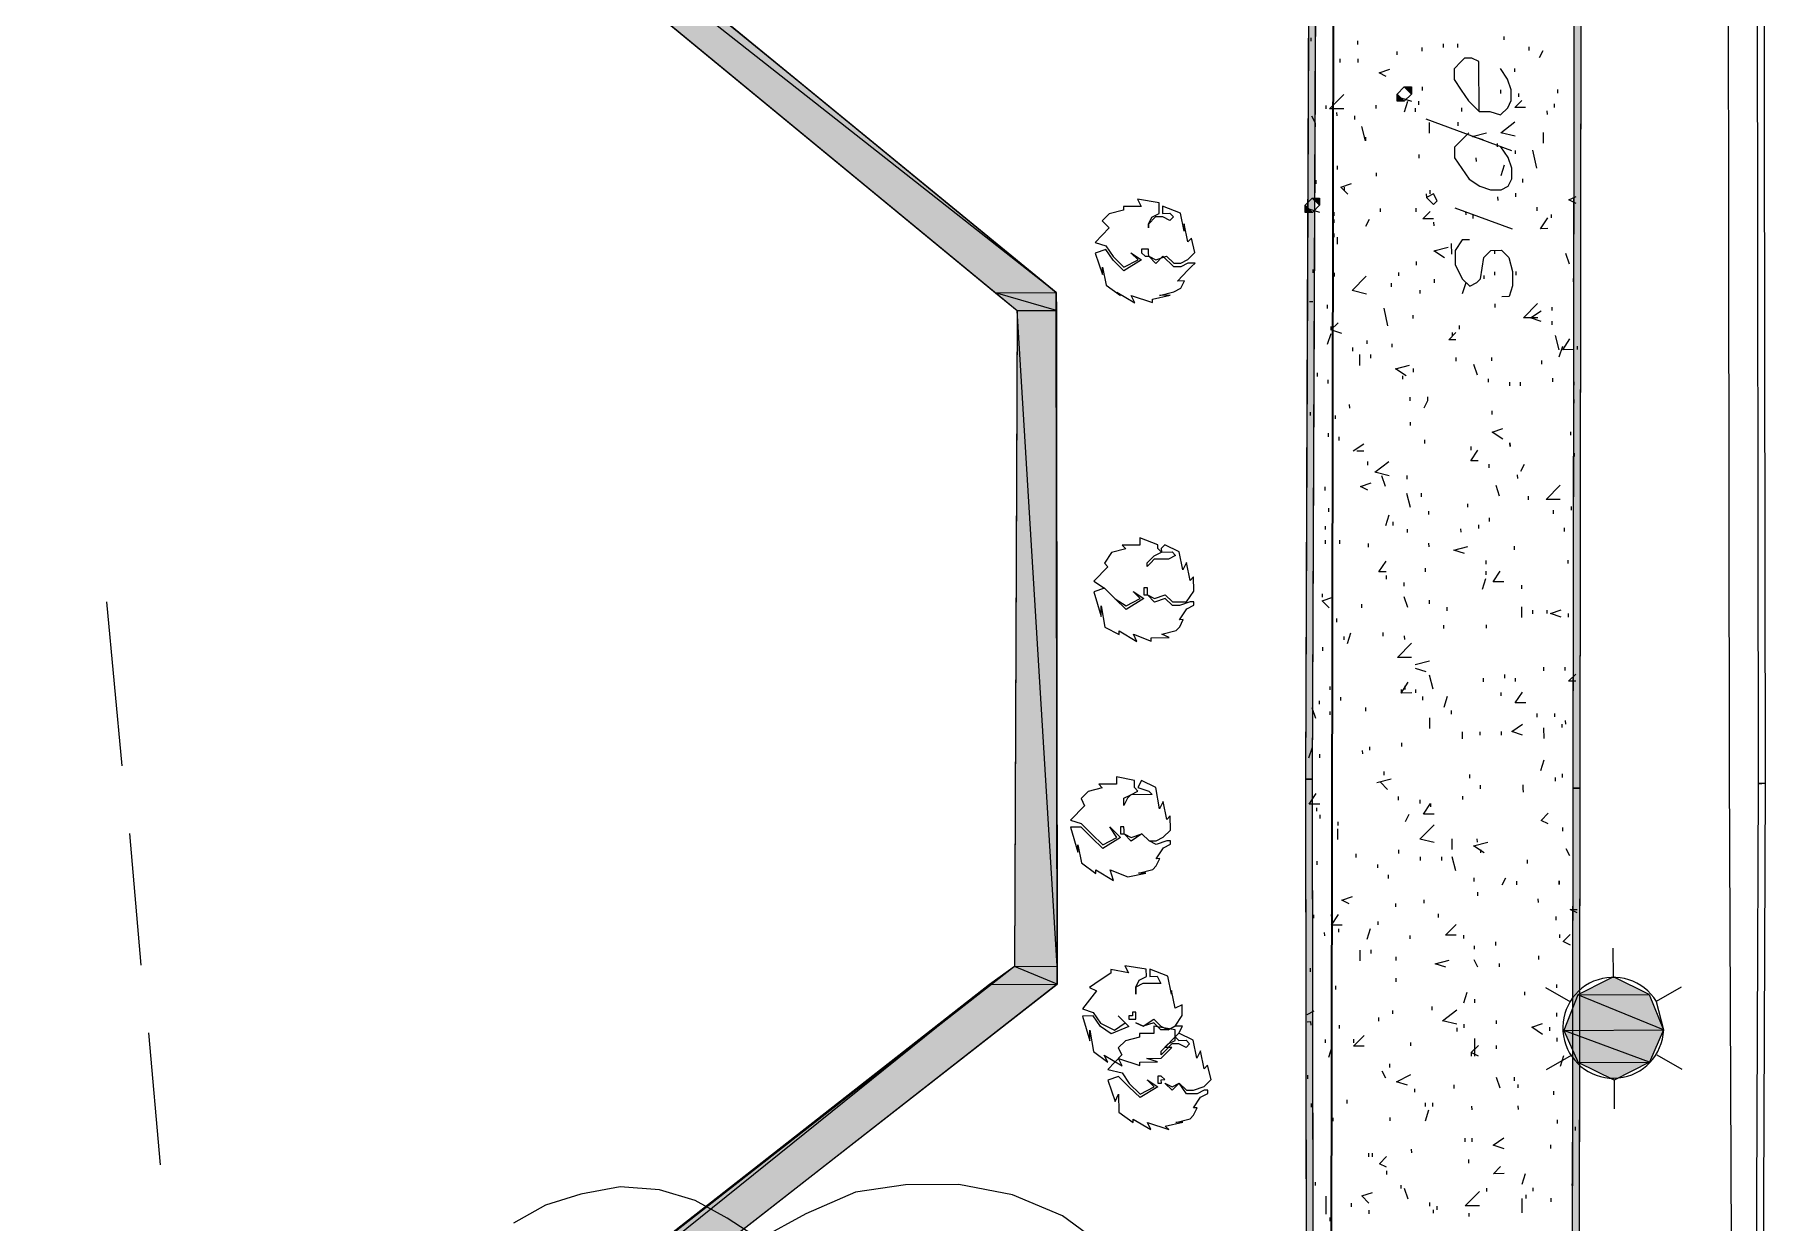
# Model space of a CAD drawing. Header units: inches. Extents: x -5728 to 15181, y 9834 to 15140.
# Drawn here: x 6376.4 to 6764.8, y 13621.6 to 13888.1 of the extents above; entities that cross this region are included whole.
import ezdxf

# ---------------------------------------------------------------- set-up
doc = ezdxf.new("R2010")
doc.units = ezdxf.units.IN
doc.header["$MEASUREMENT"] = 0
doc.linetypes.add('IMPORT-DASHEDX2 _4_', pattern=[0.1125, 0.075, -0.0375])
for name, color, linetype, lineweight in [('PDF_Geometry', 1, 'Continuous', 9), ('PDF_Solid Fills', 1, 'Continuous', 9), ('site plan converted for PDF_dwg', 1, 'Continuous', 9)]:
    doc.layers.add(name, color=color, linetype=linetype, lineweight=lineweight)

# ---------------------------------------------------------------- blocks, each defined once
blk = doc.blocks.new('site plan converted for PDF_dwg-1480341-SITE PLAN')
at = {"layer": 'PDF_Solid Fills', "lineweight": 15}
for points in [[(4474.52, 3950.6), (4488.12, 3950.6), (4183.32, 4193.8), (4430.61, 3987.27)], [(4488.12, 3950.6), (4183.32, 4193.8), (4195.32, 4193.8), (4430.68, 3998.31)], [(4479.32, 3946.6), (4488.12, 3946.6), (4474.52, 3950.6)], [(4488.12, 3946.6), (4474.52, 3950.6), (4488.12, 3950.6)], [(4477.72, 3799.4), (4487.32, 3799.4), (4479.32, 3946.6), (4479.1, 3926.55)], [(4487.32, 3799.4), (4479.32, 3946.6), (4488.12, 3946.6), (4488.01, 3926.49)], [(4472.12, 3795.4), (4487.32, 3795.4), (4477.72, 3799.4)], [(4487.32, 3795.4), (4477.72, 3799.4), (4487.32, 3799.4)], [(3947.32, 3390.6), (3961.72, 3390.6), (4472.12, 3795.4), (4010.06, 3438.99)], [(3961.72, 3390.6), (4472.12, 3795.4), (4487.32, 3795.4), (4024.43, 3438.9)], [(4604.12, 3792.2), (4620.12, 3792.2), (4612.12, 3796.2), (4610.96, 3795.62)], [(4600.92, 3784.2), (4623.32, 3784.2), (4604.12, 3792.2)], [(4623.32, 3784.2), (4604.12, 3792.2), (4620.12, 3792.2)], [(4604.12, 3777), (4620.12, 3777), (4600.92, 3784.2)], [(4620.12, 3777), (4600.92, 3784.2), (4623.32, 3784.2)], [(4612.12, 3773), (4604.12, 3777), (4620.12, 3777)]]:
    blk.add_hatch(color=155, dxfattribs=at).paths.add_polyline_path(points, flags=0)
at = {"layer": 'PDF_Solid Fills'}
for points in [[(4543.32, 3841), (4544.92, 3841), (4548.12, 4140.2), (4546.52, 4140.2), (4544.23, 3926.11)], [(4603.32, 3838.6), (4604.92, 3838.6), (4607.32, 4137), (4605.72, 4137), (4604.02, 3925.71)], [(4564.92, 3993), (4564.92, 3994.6), (4566.52, 3993)], [(4568.12, 3994.6), (4566.52, 3996.2), (4568.12, 3996.2)], [(4544.12, 3968.2), (4544.12, 3969.8), (4545.72, 3968.2)], [(4547.32, 3969.8), (4545.72, 3971.4), (4547.32, 3971.4)], [(4541.72, 3541.8), (4543.32, 3541.8), (4544.92, 3841), (4543.32, 3841), (4542.03, 3599)], [(4600.92, 3541), (4602.52, 3541), (4604.92, 3838.6), (4603.32, 3838.6), (4601.38, 3598.6)]]:
    blk.add_hatch(color=147, dxfattribs=at).paths.add_polyline_path(points, flags=0)
at = {"layer": 'PDF_Geometry', "color": 155, "lineweight": 15}
for p, q in [((4545.72, 4006.6), (4545.72, 4007.4)), ((4556.12, 4006.6), (4556.12, 4005.8)), ((4570.52, 4005), (4570.52, 4004.2)), ((4575.32, 4005.8), (4575.32, 4005)), ((4578.52, 4005.8), (4578.52, 4005)), ((4588.92, 4007.4), (4588.92, 4006.6)), ((4594.52, 4005), (4594.52, 4004.2)), ((4552.12, 4002.6), (4552.12, 4001.8)), ((4556.12, 4002.6), (4556.12, 4001.8)), ((4564.92, 4004.2), (4564.92, 4003.4)), ((4596.92, 4002.6), (4597.72, 4004.2)), ((4591.32, 4000.2), (4591.32, 3999.4)), ((4565.72, 3993.8), (4568.12, 3993)), ((4566.52, 3990.6), (4567.32, 3993)), ((4569.72, 3993), (4569.72, 3992.2)), ((4570.52, 3996.2), (4570.52, 3995.4)), ((4588.12, 3995.4), (4588.12, 3994.6)), ((4592.12, 3994.6), (4592.12, 3993.8)), ((4600.92, 3995.4), (4600.92, 3994.6)), ((4548.92, 3992.2), (4548.92, 3991.4)), ((4551.32, 3990.6), (4551.32, 3989.8)), ((4555.32, 3989.8), (4555.32, 3989)), ((4560.12, 3992.2), (4560.12, 3991.4)), ((4568.92, 3991.4), (4568.92, 3990.6)), ((4571.32, 3989), (4590.52, 3981.8)), ((4579.32, 3991.4), (4579.32, 3990.6)), ((4598.52, 3990.6), (4598.52, 3989.8)), ((4600.12, 3992.2), (4600.12, 3991.4)), ((4572.12, 3985.8), (4572.12, 3988.2)), ((4578.52, 3988.2), (4578.52, 3987.4)), ((4597.72, 3983.4), (4597.72, 3985.8)), ((4587.32, 3983.4), (4587.32, 3982.6)), ((4591.32, 3981.8), (4591.32, 3981)), ((4596.12, 3977.8), (4595.32, 3981.8)), ((4551.32, 3978.6), (4551.32, 3977.8)), ((4569.72, 3981), (4569.72, 3980.2)), ((4582.52, 3980.2), (4582.52, 3979.4)), ((4588.12, 3976.2), (4588.92, 3978.6)), ((4546.52, 3975.4), (4546.52, 3974.6)), ((4552.92, 3973.8), (4552.92, 3973)), ((4560.12, 3977), (4560.12, 3976.2)), ((4592.92, 3975.4), (4592.92, 3974.6)), ((4571.32, 3972.2), (4571.32, 3971.4)), ((4572.12, 3973), (4572.12, 3972.2)), ((4587.32, 3971.4), (4587.32, 3970.6)), ((4591.32, 3972.2), (4591.32, 3971.4)), ((4544.92, 3969), (4547.32, 3968.2)), ((4550.52, 3968.2), (4550.52, 3967.4)), ((4550.52, 3966.6), (4550.52, 3965.8)), ((4557.72, 3965), (4558.52, 3966.6)), ((4560.92, 3969), (4560.92, 3968.2)), ((4568.92, 3969), (4568.92, 3968.2)), ((4572.92, 3965.8), (4572.92, 3965)), ((4577.72, 3969), (4590.52, 3964.2)), ((4580.12, 3968.2), (4580.12, 3967.4)), ((4581.72, 3967.4), (4581.72, 3966.6)), ((4596.12, 3969), (4596.12, 3968.2)), ((4599.32, 3967.4), (4599.32, 3966.6)), ((4550.52, 3963.4), (4550.52, 3962.6)), ((4551.32, 3961), (4551.32, 3962.6)), ((4576.92, 3958.6), (4576.92, 3961)), ((4586.52, 3959.4), (4586.52, 3958.6)), ((4603.32, 3956.2), (4602.52, 3958.6)), ((4545.72, 3955.4), (4545.72, 3954.6)), ((4550.52, 3954.6), (4550.52, 3953.8)), ((4564.92, 3954.6), (4564.92, 3953.8)), ((4568.92, 3957), (4568.92, 3956.2)), ((4586.52, 3954.6), (4586.52, 3953.8)), ((4591.32, 3954.6), (4591.32, 3953.8)), ((4563.32, 3952.2), (4563.32, 3951.4)), ((4569.72, 3950.6), (4569.72, 3949.8)), ((4572.92, 3953), (4572.92, 3952.2)), ((4579.32, 3949.8), (4580.12, 3952.2)), ((4584.12, 3953.8), (4584.12, 3953)), ((4604.12, 3953), (4604.12, 3952.2)), ((4544.92, 3948.2), (4545.72, 3948.2)), ((4548.92, 3947.4), (4548.92, 3946.6)), ((4562.52, 3942.6), (4561.72, 3946.6)), ((4586.52, 3947.4), (4586.52, 3946.6)), ((4599.32, 3946.6), (4599.32, 3945.8)), ((4549.72, 3942.6), (4549.72, 3941.8)), ((4568.12, 3945), (4568.12, 3944.2)), ((4578.52, 3942.6), (4578.52, 3941.8)), ((4599.32, 3943.4), (4599.32, 3942.6)), ((4548.92, 3938.6), (4549.72, 3941)), ((4557.72, 3939.4), (4557.72, 3938.6)), ((4563.32, 3938.6), (4563.32, 3937.8)), ((4576.92, 3941), (4576.92, 3940.2)), ((4600.92, 3937), (4600.12, 3940.2)), ((4554.52, 3937.8), (4554.52, 3937)), ((4556.12, 3933.8), (4556.12, 3936.2)), ((4558.52, 3936.2), (4558.52, 3935.4)), ((4577.72, 3935.4), (4577.72, 3934.6)), ((4585.72, 3935.4), (4585.72, 3934.6)), ((4596.92, 3934.6), (4596.92, 3933.8)), ((4600.92, 3935.4), (4601.72, 3937.8)), ((4604.92, 3937.8), (4604.92, 3937)), ((4546.52, 3932.2), (4546.52, 3931.4)), ((4565.72, 3931.4), (4565.72, 3930.6)), ((4568.12, 3933), (4568.12, 3932.2)), ((4582.52, 3931.4), (4581.72, 3933.8)), ((4548.92, 3930.6), (4548.92, 3929.8)), ((4584.92, 3930.6), (4584.92, 3929.8)), ((4589.72, 3929.8), (4589.72, 3929)), ((4592.12, 3929.8), (4592.12, 3929)), ((4599.32, 3930.6), (4599.32, 3929.8)), ((4604.12, 3929.8), (4604.12, 3929)), ((4544.92, 3923.4), (4544.92, 3922.6)), ((4553.72, 3925), (4553.72, 3924.2)), ((4567.32, 3926.6), (4567.32, 3925.8)), ((4585.72, 3923.4), (4585.72, 3922.6)), ((4604.12, 3925.8), (4604.12, 3925)), ((4550.52, 3922.6), (4550.52, 3921.8)), ((4567.32, 3921), (4567.32, 3920.2)), ((4548.92, 3918.6), (4548.92, 3917.8)), ((4551.32, 3917.8), (4551.32, 3917)), ((4554.52, 3914.6), (4556.92, 3916.2)), ((4570.52, 3917), (4570.52, 3916.2)), ((4580.92, 3915.4), (4580.92, 3914.6)), ((4603.32, 3918.6), (4603.32, 3917.8)), ((4555.32, 3914.6), (4556.92, 3914.6)), ((4557.72, 3912.2), (4557.72, 3911.4)), ((4584.92, 3911.4), (4584.92, 3910.6)), ((4592.12, 3909.8), (4592.92, 3911.4)), ((4604.12, 3913.8), (4604.12, 3913)), ((4561.72, 3906.6), (4560.92, 3909)), ((4566.52, 3909), (4566.52, 3908.2)), ((4591.32, 3909), (4591.32, 3908.2)), ((4548.12, 3906.6), (4548.12, 3905.8)), ((4567.32, 3901.8), (4566.52, 3905)), ((4569.72, 3905), (4569.72, 3904.2)), ((4587.32, 3904.2), (4586.52, 3906.6)), ((4593.72, 3904.2), (4593.72, 3903.4)), ((4548.92, 3901.8), (4548.92, 3901)), ((4561.72, 3897.8), (4562.52, 3900.2)), ((4571.32, 3901), (4571.32, 3900.2)), ((4580.12, 3902.6), (4580.12, 3901.8)), ((4599.32, 3901), (4599.32, 3900.2)), ((4603.32, 3901.8), (4603.32, 3901)), ((4548.12, 3897.8), (4548.12, 3897)), ((4563.32, 3898.6), (4563.32, 3897.8)), ((4566.52, 3897), (4566.52, 3896.2)), ((4578.52, 3897), (4578.52, 3896.2)), ((4582.52, 3897.8), (4582.52, 3897)), ((4584.92, 3899.4), (4584.92, 3898.6)), ((4601.72, 3897), (4601.72, 3896.2)), ((4548.12, 3894.6), (4548.12, 3893.8)), ((4551.32, 3894.6), (4551.32, 3893.8)), ((4557.72, 3893.8), (4557.72, 3893)), ((4571.32, 3893.8), (4571.32, 3893)), ((4590.52, 3893), (4590.52, 3892.2)), ((4570.52, 3888.2), (4570.52, 3887.4)), ((4584.12, 3889.8), (4584.12, 3889)), ((4602.52, 3889.8), (4602.52, 3889)), ((4561.72, 3886.6), (4561.72, 3885.8)), ((4565.72, 3885), (4565.72, 3884.2)), ((4583.32, 3883.4), (4584.12, 3885.8)), ((4584.12, 3887.4), (4584.12, 3886.6)), ((4592.12, 3884.2), (4592.12, 3883.4)), ((4547.32, 3882.6), (4547.32, 3881.8)), ((4556.12, 3880.2), (4556.12, 3879.4)), ((4566.52, 3879.4), (4565.72, 3881.8)), ((4571.32, 3881), (4571.32, 3880.2)), ((4550.52, 3877), (4550.52, 3876.2)), ((4575.32, 3879.4), (4575.32, 3878.6)), ((4592.12, 3877), (4592.12, 3879.4)), ((4594.52, 3878.6), (4594.52, 3877.8)), ((4597.72, 3878.6), (4597.72, 3877.8)), ((4602.52, 3877.8), (4602.52, 3877)), ((4552.12, 3873), (4552.12, 3872.2)), ((4552.92, 3871.4), (4553.72, 3873.8)), ((4560.92, 3873.8), (4560.92, 3873)), ((4565.72, 3873), (4565.72, 3872.2)), ((4574.52, 3875.4), (4574.52, 3874.6)), ((4584.12, 3875.4), (4584.12, 3874.6)), ((4547.32, 3870.6), (4547.32, 3869.8)), ((4568.12, 3866.6), (4571.32, 3867.4)), ((4568.12, 3865.8), (4570.52, 3865)), ((4596.92, 3865.8), (4596.92, 3865)), ((4601.72, 3865.8), (4601.72, 3865)), ((4548.92, 3861.8), (4548.92, 3861)), ((4564.92, 3861), (4564.92, 3860.2)), ((4565.72, 3861.8), (4565.72, 3861)), ((4568.12, 3861), (4568.12, 3860.2)), ((4572.12, 3861), (4571.32, 3864.2)), ((4583.32, 3863.4), (4583.32, 3862.6)), ((4588.12, 3864.2), (4588.12, 3863.4)), ((4590.52, 3863.4), (4590.52, 3862.6)), ((4545.72, 3854.6), (4544.92, 3857)), ((4546.52, 3858.6), (4546.52, 3857.8)), ((4551.32, 3859.4), (4551.32, 3858.6)), ((4556.92, 3857), (4556.92, 3856.2)), ((4569.72, 3859.4), (4569.72, 3858.6)), ((4574.52, 3857), (4575.32, 3859.4)), ((4587.32, 3860.2), (4587.32, 3859.4)), ((4548.92, 3856.2), (4548.92, 3855.4)), ((4571.32, 3852.2), (4571.32, 3854.6)), ((4576.12, 3856.2), (4576.12, 3855.4)), ((4595.32, 3855.4), (4595.32, 3854.6)), ((4599.32, 3855.4), (4599.32, 3854.6)), ((4600.92, 3853), (4600.92, 3852.2)), ((4601.72, 3853.8), (4601.72, 3853)), ((4582.52, 3851.4), (4582.52, 3850.6)), ((4587.32, 3851.4), (4587.32, 3850.6)), ((4596.92, 3849.8), (4596.92, 3852.2)), ((4544.12, 3845.8), (4544.92, 3848.2)), ((4546.52, 3846.6), (4546.52, 3845.8)), ((4556.12, 3847.4), (4556.12, 3846.6)), ((4557.72, 3848.2), (4557.72, 3847.4)), ((4564.92, 3849), (4564.92, 3848.2)), ((4560.92, 3842.6), (4560.92, 3841.8)), ((4580.12, 3841.8), (4580.12, 3841)), ((4596.12, 3842.6), (4596.92, 3845)), ((4600.92, 3841.8), (4600.92, 3841)), ((4559.32, 3840.2), (4562.52, 3841)), ((4560.12, 3840.2), (4561.72, 3838.6)), ((4582.52, 3839.4), (4582.52, 3838.6)), ((4599.32, 3841), (4599.32, 3840.2)), ((4545.72, 3834.6), (4545.72, 3833.8)), ((4564.12, 3837), (4564.12, 3836.2)), ((4568.92, 3836.2), (4568.92, 3835.4)), ((4578.52, 3837), (4578.52, 3836.2)), ((4546.52, 3833), (4546.52, 3832.2)), ((4550.52, 3831.4), (4550.52, 3830.6)), ((4550.52, 3827.4), (4550.52, 3829.8)), ((4565.72, 3831.4), (4566.52, 3833)), ((4600.92, 3829.8), (4600.92, 3829)), ((4576.12, 3825), (4576.12, 3827.4)), ((4581.72, 3827.4), (4581.72, 3826.6)), ((4545.72, 3822.6), (4545.72, 3821.8)), ((4554.52, 3824.2), (4554.52, 3823.4)), ((4564.12, 3825), (4564.12, 3824.2)), ((4568.92, 3823.4), (4568.92, 3822.6)), ((4573.72, 3823.4), (4573.72, 3822.6)), ((4576.92, 3820.2), (4576.12, 3823.4)), ((4582.52, 3825), (4582.52, 3824.2)), ((4592.92, 3822.6), (4592.92, 3821.8)), ((4602.52, 3823.4), (4601.72, 3825)), ((4559.32, 3821.8), (4559.32, 3821)), ((4561.72, 3819.4), (4561.72, 3818.6)), ((4580.92, 3818.6), (4580.92, 3817.8)), ((4587.32, 3817), (4588.12, 3818.6)), ((4581.72, 3815.4), (4581.72, 3814.6)), ((4590.52, 3817.8), (4590.52, 3817)), ((4544.92, 3810.6), (4544.92, 3809.8)), ((4548.92, 3810.6), (4548.92, 3809.8)), ((4563.32, 3813), (4563.32, 3812.2)), ((4569.72, 3813.8), (4569.72, 3813)), ((4572.92, 3810.6), (4572.92, 3809.8)), ((4595.32, 3813.8), (4595.32, 3813)), ((4547.32, 3806.6), (4547.32, 3805.8)), ((4550.52, 3807.4), (4550.52, 3806.6)), ((4556.92, 3805), (4557.72, 3807.4)), ((4559.32, 3809), (4559.32, 3808.2)), ((4599.32, 3809.8), (4599.32, 3809)), ((4555.32, 3800.2), (4555.32, 3802.6)), ((4557.72, 3802.6), (4557.72, 3801.8)), ((4566.52, 3805.8), (4566.52, 3805)), ((4578.52, 3805.8), (4578.52, 3805)), ((4580.92, 3803.4), (4580.92, 3802.6)), ((4585.72, 3804.2), (4585.72, 3803.4)), ((4600.12, 3805.8), (4600.12, 3805)), ((4612.12, 3796.2), (4612.12, 3802.6)), ((4563.32, 3801), (4563.32, 3800.2)), ((4581.72, 3798.6), (4580.92, 3800.2)), ((4586.52, 3799.4), (4586.52, 3798.6)), ((4595.32, 3801), (4595.32, 3800.2)), ((4544.12, 3798.6), (4544.12, 3797.8)), ((4563.32, 3796.2), (4563.32, 3795.4)), ((4549.72, 3794.6), (4549.72, 3793.8)), ((4578.52, 3790.6), (4579.32, 3793)), ((4580.92, 3791.4), (4580.92, 3790.6)), ((4592.12, 3793), (4592.12, 3792.2)), ((4602.52, 3790.6), (4596.92, 3793.8)), ((4599.32, 3794.6), (4599.32, 3793.8)), ((4543.32, 3788.2), (4544.92, 3789)), ((4559.32, 3787.4), (4559.32, 3786.6)), ((4562.52, 3789), (4562.52, 3788.2)), ((4571.32, 3789.8), (4571.32, 3789)), ((4599.32, 3788.2), (4599.32, 3787.4)), ((4550.52, 3785.8), (4550.52, 3785)), ((4576.92, 3785), (4576.92, 3784.2)), ((4578.52, 3785.8), (4578.52, 3785)), ((4585.72, 3786.6), (4585.72, 3785.8)), ((4597.72, 3785), (4597.72, 3784.2)), ((4547.32, 3782.6), (4547.32, 3781.8)), ((4548.12, 3778.6), (4548.92, 3781)), ((4553.72, 3782.6), (4553.72, 3781.8)), ((4566.52, 3781.8), (4566.52, 3781)), ((4580.12, 3779.4), (4580.12, 3778.6)), ((4580.92, 3778.6), (4580.92, 3782.6)), ((4585.72, 3781), (4585.72, 3780.2)), ((4599.32, 3782.6), (4599.32, 3781.8)), ((4560.92, 3773.8), (4560.12, 3775.4)), ((4561.72, 3777), (4561.72, 3776.2)), ((4602.52, 3778.6), (4596.92, 3775.4)), ((4600.12, 3776.2), (4600.92, 3778.6)), ((4621.72, 3778.6), (4627.32, 3775.4)), ((4543.32, 3774.6), (4543.32, 3773.8)), ((4576.12, 3772.2), (4576.12, 3771.4)), ((4586.52, 3771.4), (4585.72, 3773.8)), ((4589.72, 3773.8), (4589.72, 3773)), ((4590.52, 3772.2), (4590.52, 3771.4)), ((4612.12, 3773), (4612.12, 3766.6)), ((4544.12, 3768.2), (4544.12, 3767.4)), ((4552.12, 3769), (4552.12, 3768.2)), ((4567.32, 3771.4), (4567.32, 3770.6)), ((4569.72, 3768.2), (4569.72, 3767.4)), ((4571.32, 3768.2), (4571.32, 3767.4)), ((4598.52, 3770.6), (4598.52, 3769.8)), ((4548.92, 3765), (4548.92, 3764.2)), ((4561.72, 3765), (4561.72, 3764.2)), ((4569.72, 3764.2), (4570.52, 3766.6)), ((4580.12, 3767.4), (4580.12, 3766.6)), ((4590.52, 3767.4), (4590.52, 3766.6)), ((4599.32, 3764.2), (4599.32, 3763.4)), ((4578.52, 3760.2), (4578.52, 3759.4)), ((4580.12, 3760.2), (4580.12, 3759.4)), ((4603.32, 3762.6), (4603.32, 3761.8)), ((4556.92, 3757), (4556.92, 3756.2)), ((4557.72, 3757), (4557.72, 3756.2)), ((4566.52, 3757.8), (4566.52, 3757)), ((4597.72, 3758.6), (4597.72, 3757.8)), ((4560.92, 3753), (4560.92, 3752.2)), ((4579.32, 3755.4), (4579.32, 3754.6)), ((4591.32, 3749.8), (4592.12, 3752.2)), ((4544.92, 3750.6), (4544.92, 3749.8)), ((4564.12, 3749.8), (4564.12, 3749)), ((4565.72, 3746.6), (4564.92, 3749)), ((4583.32, 3749), (4583.32, 3748.2)), ((4593.72, 3749), (4593.72, 3748.2)), ((4602.52, 3749.8), (4602.52, 3749)), ((4602.52, 3748.2), (4602.52, 3747.4)), ((4547.32, 3743.4), (4547.32, 3747.4)), ((4552.92, 3745.8), (4552.92, 3745)), ((4570.52, 3745.8), (4570.52, 3745)), ((4572.12, 3745), (4572.12, 3744.2)), ((4592.12, 3747.4), (4592.12, 3746.6)), ((4597.72, 3746.6), (4597.72, 3745.8)), ((4548.12, 3742.6), (4548.12, 3741.8)), ((4556.92, 3744.2), (4556.92, 3743.4)), ((4571.32, 3744.2), (4571.32, 3743.4)), ((4579.32, 3743.4), (4579.32, 3742.6))]:
    blk.add_line(p, q, dxfattribs=at)
at = {"layer": 'PDF_Geometry', "color": 165, "lineweight": 25}
for p, q in [((4274.52, 3882.6), (4277.72, 3845.8)), ((4279.32, 3830.6), (4281.72, 3801)), ((4283.32, 3785.8), (4285.72, 3756.2))]:
    blk.add_line(p, q, dxfattribs=at)
at = {"layer": 'PDF_Geometry', "color": 157, "lineweight": 35, "flags": 128}
blk.add_lwpolyline([(1834.52, 362.6), (4520.12, 325), (4553.72, 4365.8), (4155.32, 4561), (679.32, 1833.8)], close=True, dxfattribs=at)
at = {"layer": 'PDF_Geometry', "color": 155, "lineweight": 15, "flags": 128}
for points in [[(4592.92, 2442.6), (4603.32, 2449), (4612.92, 2457.8), (4620.12, 2468.2), (4624.92, 2480.2), (4626.52, 2492.2), (4628.92, 2640.2), (4632.92, 2938.6), (4633.72, 3253.8), (4637.72, 3541), (4638.52, 3842.6), (4640.12, 4138.6), (4641.72, 4377.8), (4640.92, 4393), (4637.72, 4407.4), (4632.92, 4421), (4626.52, 4431.4), (4617.72, 4441.8), (4608.12, 4449.8), (4597.72, 4456.2), (4591.32, 4460.2), (4574.52, 4467.4), (4553.72, 4471.4)], [(4583.32, 3990.6), (4583.32, 4001.8), (4581.72, 4002.6), (4580.12, 4002.6), (4579.32, 4001.8), (4577.72, 4000.2), (4577.72, 3997.8), (4579.32, 3995.4), (4580.92, 3993), (4583.32, 3990.6), (4585.72, 3990.6), (4588.12, 3989.8), (4589.72, 3991.4), (4590.52, 3993), (4590.52, 3995.4), (4589.72, 3997.8), (4588.12, 4000.2)], [(4562.52, 3998.6), (4560.92, 3999.4), (4563.32, 4000.2)], [(4552.92, 3991.4), (4549.72, 3991.4), (4552.92, 3994.6)], [(4593.72, 3991.4), (4591.32, 3991.4), (4592.92, 3993)], [(4546.52, 3987.4), (4546.52, 3988.2), (4545.72, 3989.8)], [(4557.72, 3985), (4557.72, 3984.2), (4556.92, 3987.4)], [(4580.92, 3985.8), (4579.32, 3984.2), (4577.72, 3982.6), (4577.72, 3980.2), (4579.32, 3977.8), (4580.92, 3975.4), (4583.32, 3973.8), (4585.72, 3973), (4588.12, 3973), (4589.72, 3973.8), (4590.52, 3975.4), (4590.52, 3977.8), (4589.72, 3980.2), (4588.12, 3982.6)], [(4584.12, 3984.2), (4581.72, 3985), (4584.92, 3985.8)], [(4591.32, 3985), (4588.12, 3985.8), (4591.32, 3988.2)], [(4553.72, 3972.2), (4552.12, 3973.8), (4554.52, 3974.6)], [(4604.92, 3969.8), (4603.32, 3970.6), (4604.92, 3971.4)], [(4572.92, 3966.6), (4570.52, 3966.6), (4572.12, 3968.2)], [(4598.52, 3964.2), (4596.92, 3964.2), (4598.52, 3966.6)], [(4580.92, 3961.8), (4579.32, 3961.8), (4577.72, 3959.4), (4577.72, 3956.2), (4579.32, 3953), (4580.92, 3951.4), (4582.52, 3952.2), (4583.32, 3953), (4584.12, 3957.8), (4585.72, 3959.4), (4588.12, 3959.4), (4589.72, 3957.8), (4590.52, 3954.6), (4590.52, 3951.4), (4589.72, 3949), (4588.12, 3949)], [(4575.32, 3957.8), (4572.92, 3959.4), (4576.12, 3960.2)], [(4557.72, 3949.8), (4554.52, 3950.6), (4557.72, 3953.8)], [(4596.12, 3944.2), (4592.92, 3944.2), (4596.12, 3947.4)], [(4552.12, 3941), (4549.72, 3941.8), (4551.32, 3943.4)], [(4596.92, 3943.4), (4594.52, 3944.2), (4596.92, 3945.8)], [(4577.72, 3939.4), (4576.12, 3939.4), (4577.72, 3941)], [(4604.12, 3937), (4601.72, 3937), (4603.32, 3939.4)], [(4566.52, 3931.4), (4564.12, 3933), (4567.32, 3933.8)], [(4570.52, 3924.2), (4571.32, 3925.8), (4571.32, 3926.6)], [(4588.12, 3917), (4585.72, 3918.6), (4588.12, 3919.4)], [(4562.52, 3909), (4559.32, 3909.8), (4562.52, 3912.2)], [(4582.52, 3912.2), (4580.92, 3912.2), (4582.52, 3914.6)], [(4557.72, 3905.8), (4556.12, 3906.6), (4558.52, 3907.4)], [(4600.92, 3903.4), (4597.72, 3903.4), (4600.92, 3906.6)], [(4579.32, 3891.4), (4576.92, 3892.2), (4580.12, 3893)], [(4561.72, 3887.4), (4560.12, 3887.4), (4561.72, 3889.8)], [(4588.12, 3885), (4585.72, 3885), (4587.32, 3887.4)], [(4548.92, 3879.4), (4547.32, 3881), (4549.72, 3881.8)], [(4600.92, 3877), (4598.52, 3877.8), (4600.92, 3878.6)], [(4567.32, 3868.2), (4564.12, 3868.2), (4567.32, 3871.4)], [(4567.32, 3860.2), (4564.92, 3860.2), (4566.52, 3862.6)], [(4604.12, 3862.6), (4602.52, 3862.6), (4604.12, 3864.2)], [(4592.92, 3857.8), (4590.52, 3857.8), (4592.12, 3860.2)], [(4592.12, 3850.6), (4589.72, 3851.4), (4592.12, 3853)], [(4578.52, 3851.4), (4578.52, 3850.6), (4578.52, 3849.8)], [(4546.52, 3835.4), (4544.12, 3835.4), (4545.72, 3837.8)], [(4592.12, 3839.4), (4592.12, 3838.6), (4592.12, 3837.8)], [(4572.12, 3833), (4569.72, 3833), (4571.32, 3835.4), (4571.32, 3834.6)], [(4572.12, 3826.6), (4568.92, 3827.4), (4572.12, 3830.6)], [(4597.72, 3830.6), (4596.12, 3831.4), (4597.72, 3833)], [(4583.32, 3824.2), (4580.92, 3825.8), (4584.12, 3826.6)], [(4552.92, 3813), (4551.32, 3813.8), (4553.72, 3814.6)], [(4551.32, 3808.2), (4548.92, 3808.2), (4550.52, 3810.6)], [(4604.12, 3810.6), (4602.52, 3811.4), (4604.12, 3811.4)], [(4576.92, 3805.8), (4574.52, 3805.8), (4576.92, 3808.2)], [(4602.52, 3803.4), (4600.92, 3804.2), (4602.52, 3805.8)], [(4574.52, 3798.6), (4572.12, 3799.4), (4575.32, 3800.2)], [(4627.32, 3793.8), (4621.72, 3790.6), (4623.32, 3784.2)], [(4576.92, 3785.8), (4573.72, 3786.6), (4576.92, 3789)], [(4543.32, 3786.6), (4544.12, 3786.6), (4544.12, 3785.8)], [(4556.12, 3781), (4553.72, 3781), (4556.12, 3783.4)], [(4596.12, 3783.4), (4593.72, 3785), (4596.12, 3785.8)], [(4581.72, 3778.6), (4580.12, 3779.4), (4581.72, 3781)], [(4565.72, 3772.2), (4563.32, 3773), (4566.52, 3774.6)], [(4587.32, 3757.8), (4584.92, 3758.6), (4587.32, 3760.2)], [(4560.92, 3753.8), (4559.32, 3754.6), (4560.92, 3756.2)], [(4587.32, 3752.2), (4584.92, 3752.2), (4586.52, 3753.8)], [(4497.72, 3736.2), (4488.12, 3743.4), (4476.92, 3748.2), (4464.92, 3750.6), (4452.92, 3750.6), (4441.72, 3749), (4430.52, 3744.2), (4420.12, 3738.6), (4412.92, 3743.4), (4405.72, 3747.4), (4397.72, 3749.8), (4388.92, 3750.6), (4380.12, 3749), (4372.12, 3746.6), (4364.92, 3742.6)], [(4556.92, 3745.8), (4555.32, 3747.4), (4557.72, 3748.2)], [(4581.72, 3745), (4578.52, 3745), (4581.72, 3748.2)], [(4591.32, 3743.4), (4591.32, 3744.2), (4591.32, 3746.6)]]:
    blk.add_lwpolyline(points, dxfattribs=at)
for points in [[(3202.52, 2799.4), (3400.12, 2956.2), (3952.92, 3384.2), (4487.32, 3795.4), (4488.12, 3950.6), (4195.32, 4193.8), (4095.32, 4280.2), (4090.52, 4273.8), (4178.52, 4197.8), (4479.32, 3946.6), (4477.72, 3799.4), (3947.32, 3390.6), (3605.72, 3125.8), (3397.72, 2964.2), (3113.72, 2744.2), (3114.52, 2736.2), (3120.12, 2736.2)], [(4513.72, 3949.8), (4511.32, 3949.8), (4514.52, 3950.6), (4516.12, 3951.4), (4516.92, 3953), (4515.32, 3953), (4517.72, 3955.4), (4518.52, 3956.2), (4519.32, 3957), (4517.72, 3957), (4516.12, 3956.2), (4514.52, 3956.2), (4512.12, 3958.6), (4510.52, 3957), (4508.92, 3958.6), (4510.52, 3957.8), (4512.92, 3958.6), (4514.52, 3957), (4516.12, 3957), (4517.72, 3957.8), (4519.32, 3959.4), (4518.52, 3962.6), (4517.72, 3961.8), (4516.92, 3965.8), (4516.92, 3964.2), (4516.12, 3968.2), (4512.12, 3969.8), (4512.12, 3968.2), (4513.72, 3968.2), (4514.52, 3967.4), (4513.72, 3966.6), (4512.12, 3967.4), (4510.52, 3967.4), (4508.92, 3965.8), (4508.92, 3965), (4508.92, 3965.8), (4509.72, 3967.4), (4511.32, 3968.2), (4511.32, 3970.6), (4506.52, 3971.4), (4507.32, 3969.8), (4503.32, 3969.8), (4503.32, 3969), (4500.12, 3968.2), (4498.52, 3966.6), (4500.12, 3965), (4496.92, 3961.8), (4499.32, 3961), (4500.92, 3958.6), (4503.32, 3956.2), (4506.52, 3957.8), (4504.92, 3959.4), (4507.32, 3957.8), (4503.32, 3955.4), (4500.92, 3957.8), (4499.32, 3960.2), (4496.92, 3959.4), (4498.52, 3954.6), (4498.52, 3956.2), (4499.32, 3952.2), (4502.52, 3949.8), (4501.72, 3950.6), (4505.72, 3948.2), (4504.92, 3949.8), (4509.72, 3948.2), (4509.72, 3949)], [(4572.92, 3969.8), (4573.72, 3970.6), (4572.92, 3972.2), (4571.32, 3971.4)], [(4508.92, 3959.4), (4508.92, 3960.2), (4507.32, 3960.2), (4507.32, 3959.4), (4508.12, 3958.6), (4508.92, 3958.6)], [(4589.72, 3915.4), (4589.72, 3916.2)], [(4512.92, 3873), (4511.32, 3873.8), (4514.52, 3874.6), (4515.32, 3875.4), (4516.12, 3877), (4515.32, 3877), (4516.92, 3879.4), (4518.52, 3880.2), (4518.52, 3881), (4517.72, 3881), (4515.32, 3880.2), (4513.72, 3880.2), (4512.12, 3881.8), (4509.72, 3881), (4508.12, 3882.6), (4509.72, 3881.8), (4512.12, 3882.6), (4513.72, 3881), (4516.92, 3881), (4518.52, 3883.4), (4518.52, 3886.6), (4517.72, 3885.8), (4516.92, 3889.8), (4516.12, 3888.2), (4515.32, 3892.2), (4512.12, 3893.8), (4511.32, 3893), (4511.32, 3892.2), (4513.72, 3892.2), (4514.52, 3891.4), (4512.92, 3890.6), (4509.72, 3890.6), (4508.92, 3889.8), (4508.12, 3889), (4508.12, 3889.8), (4509.72, 3891.4), (4511.32, 3892.2), (4510.52, 3893), (4510.52, 3893.8), (4506.52, 3895.4), (4506.52, 3893.8), (4502.52, 3893.8), (4503.32, 3893), (4500.12, 3892.2), (4498.52, 3889.8), (4499.32, 3889), (4496.12, 3885.8), (4498.52, 3884.2), (4500.92, 3881.8), (4503.32, 3880.2), (4506.52, 3881.8), (4504.92, 3883.4), (4507.32, 3881.8), (4503.32, 3879.4), (4500.92, 3881.8), (4498.52, 3884.2), (4496.12, 3883.4), (4497.72, 3877.8), (4497.72, 3880.2), (4498.52, 3875.4), (4501.72, 3873.8), (4501.72, 3874.6), (4505.72, 3872.2), (4504.92, 3873.8), (4508.92, 3872.2), (4508.92, 3873)], [(4508.12, 3883.4), (4508.12, 3884.2), (4507.32, 3884.2), (4507.32, 3882.6), (4508.12, 3882.6)], [(4507.32, 3820.2), (4505.72, 3820.2), (4508.92, 3821), (4509.72, 3821.8), (4510.52, 3823.4), (4509.72, 3823.4), (4511.32, 3825.8), (4512.92, 3826.6), (4512.92, 3827.4), (4512.12, 3827.4), (4509.72, 3826.6), (4508.12, 3827.4), (4506.52, 3829), (4504.12, 3827.4), (4502.52, 3829), (4504.12, 3828.2), (4506.52, 3829), (4508.12, 3827.4), (4509.72, 3827.4), (4511.32, 3828.2), (4512.92, 3829.8), (4512.92, 3833), (4512.12, 3832.2), (4511.32, 3836.2), (4510.52, 3834.6), (4509.72, 3839.4), (4506.52, 3841), (4505.72, 3839.4), (4508.12, 3838.6), (4508.92, 3837.8), (4504.12, 3837.8), (4503.32, 3837), (4502.52, 3835.4), (4502.52, 3837), (4504.12, 3837.8), (4505.72, 3838.6), (4504.92, 3839.4), (4504.92, 3841), (4500.92, 3841.8), (4500.92, 3840.2), (4496.92, 3840.2), (4497.72, 3839.4), (4494.52, 3838.6), (4492.92, 3837), (4493.72, 3835.4), (4490.52, 3832.2), (4492.92, 3831.4), (4495.32, 3829), (4497.72, 3826.6), (4500.92, 3828.2), (4499.32, 3830.6), (4501.72, 3828.2), (4497.72, 3825.8), (4495.32, 3828.2), (4492.92, 3830.6), (4490.52, 3830.6), (4492.12, 3825), (4492.12, 3826.6), (4492.92, 3822.6), (4496.12, 3820.2), (4496.12, 3821), (4500.12, 3818.6), (4499.32, 3821), (4503.32, 3819.4)], [(4502.52, 3829.8), (4502.52, 3830.6), (4501.72, 3830.6), (4501.72, 3829), (4502.52, 3829)], [(4600.12, 3817), (4600.12, 3817.8)], [(4509.72, 3777.8), (4507.32, 3778.6), (4510.52, 3778.6), (4512.12, 3780.2), (4512.92, 3781), (4511.32, 3781), (4513.72, 3783.4), (4514.52, 3784.2), (4515.32, 3785.8), (4513.72, 3785.8), (4512.12, 3785), (4510.52, 3785), (4508.92, 3786.6), (4506.52, 3785.8), (4504.92, 3786.6), (4506.52, 3785.8), (4508.92, 3787.4), (4510.52, 3785.8), (4512.12, 3785), (4513.72, 3785.8), (4515.32, 3788.2), (4515.32, 3790.6), (4513.72, 3789.8), (4512.92, 3793.8), (4512.92, 3793), (4512.12, 3797), (4508.12, 3798.6), (4508.12, 3797), (4509.72, 3797), (4510.52, 3795.4), (4506.52, 3795.4), (4504.92, 3794.6), (4504.92, 3793), (4504.92, 3794.6), (4505.72, 3796.2), (4507.32, 3797), (4507.32, 3798.6), (4502.52, 3799.4), (4503.32, 3797.8), (4499.32, 3798.6), (4499.32, 3797.8), (4496.92, 3796.2), (4494.52, 3794.6), (4496.12, 3793.8), (4492.92, 3789.8), (4495.32, 3789), (4496.92, 3786.6), (4500.12, 3785), (4502.52, 3786.6), (4500.92, 3788.2), (4503.32, 3785.8), (4499.32, 3784.2), (4496.92, 3785.8), (4495.32, 3788.2), (4492.92, 3788.2), (4494.52, 3782.6), (4494.52, 3785), (4495.32, 3780.2), (4498.52, 3777.8), (4497.72, 3779.4), (4501.72, 3777), (4500.92, 3778.6), (4505.72, 3777), (4505.72, 3777.8)], [(4504.92, 3788.2), (4504.92, 3789), (4504.12, 3789), (4504.12, 3788.2), (4503.32, 3788.2), (4503.32, 3787.4), (4504.92, 3787.4)], [(4515.32, 3764.2), (4513.72, 3764.2), (4516.92, 3765), (4517.72, 3765.8), (4518.52, 3767.4), (4517.72, 3767.4), (4519.32, 3769.8), (4520.92, 3770.6), (4520.92, 3771.4), (4520.12, 3771.4), (4518.52, 3770.6), (4516.12, 3770.6), (4514.52, 3773), (4512.92, 3771.4), (4511.32, 3773), (4512.92, 3772.2), (4514.52, 3773), (4516.12, 3771.4), (4517.72, 3771.4), (4520.12, 3772.2), (4521.72, 3773.8), (4520.92, 3777), (4520.12, 3776.2), (4519.32, 3780.2), (4518.52, 3778.6), (4517.72, 3782.6), (4514.52, 3784.2), (4513.72, 3783.4), (4514.52, 3782.6), (4516.12, 3782.6), (4516.92, 3781.8), (4516.12, 3781), (4514.52, 3781.8), (4512.92, 3781.8), (4511.32, 3780.2), (4510.52, 3779.4), (4510.52, 3780.2), (4512.12, 3781.8), (4513.72, 3782.6), (4513.72, 3785), (4508.92, 3785.8), (4508.92, 3784.2), (4505.72, 3784.2), (4505.72, 3783.4), (4502.52, 3782.6), (4500.92, 3781), (4501.72, 3779.4), (4498.52, 3776.2), (4501.72, 3775.4), (4503.32, 3773), (4505.72, 3770.6), (4508.92, 3772.2), (4507.32, 3773.8), (4509.72, 3772.2), (4505.72, 3769.8), (4503.32, 3772.2), (4500.92, 3774.6), (4498.52, 3773.8), (4500.12, 3769), (4500.92, 3770.6), (4500.92, 3766.6), (4504.12, 3764.2), (4504.12, 3765), (4508.12, 3762.6), (4507.32, 3764.2), (4512.12, 3762.6), (4511.32, 3763.4)], [(4511.32, 3773.8), (4510.52, 3774.6), (4509.72, 3774.6), (4509.72, 3773), (4510.52, 3773), (4510.52, 3773.8)]]:
    blk.add_lwpolyline(points, close=True, dxfattribs=at)
at = {"layer": 'PDF_Geometry', "color": 147, "flags": 128}
for points in [[(4543.32, 3841), (4544.92, 3841), (4548.12, 4140.2), (4546.52, 4140.2)], [(4603.32, 3838.6), (4604.92, 3838.6), (4607.32, 4137), (4605.72, 4137)], [(4645.72, 3839.4), (4646.52, 3839.4), (4648.12, 4136.2), (4646.52, 4136.2), (4644.92, 3839.4)], [(4541.72, 3541.8), (4543.32, 3541.8), (4544.92, 3841), (4543.32, 3841)], [(4600.92, 3541), (4602.52, 3541), (4604.92, 3838.6), (4603.32, 3838.6)], [(4642.52, 3541), (4643.32, 3541), (4646.52, 3839.4), (4644.92, 3839.4), (4641.72, 3541)]]:
    blk.add_lwpolyline(points, close=True, dxfattribs=at)
for points in [[(4566.52, 3993), (4568.12, 3994.6), (4567.32, 3995.4), (4566.52, 3996.2), (4564.92, 3994.6), (4565.72, 3993.8), (4566.52, 3993), (4564.92, 3993), (4564.92, 3994.6)], [(4566.52, 3996.2), (4568.12, 3996.2), (4568.12, 3994.6)], [(4545.72, 3968.2), (4547.32, 3969.8), (4546.52, 3970.6), (4545.72, 3971.4), (4544.12, 3969.8), (4544.92, 3969), (4545.72, 3968.2), (4544.12, 3968.2), (4544.12, 3969.8)], [(4545.72, 3971.4), (4547.32, 3971.4), (4547.32, 3969.8)]]:
    blk.add_lwpolyline(points, dxfattribs=at)
at = {"layer": 'PDF_Geometry', "color": 155, "lineweight": 15}
blk.add_arc((4612.02, 3784.77), 11.32, 30.9838, 357.0887, dxfattribs=at)
at = {"layer": 'PDF_Solid Fills', "color": 155, "lineweight": 15}
for p, q in [((4488.12, 3950.6), (4183.32, 4193.8)), ((4183.32, 4193.8), (4430.61, 3987.27)), ((4488.12, 3950.6), (4183.32, 4193.8)), ((4195.32, 4193.8), (4430.68, 3998.31)), ((4430.68, 3998.31), (4488.12, 3950.6)), ((4430.61, 3987.27), (4474.52, 3950.6)), ((4474.52, 3950.6), (4488.12, 3950.6)), ((4488.12, 3946.6), (4474.52, 3950.6)), ((4474.52, 3950.6), (4479.32, 3946.6)), ((4488.12, 3946.6), (4474.52, 3950.6)), ((4474.52, 3950.6), (4488.12, 3950.6)), ((4488.12, 3950.6), (4488.12, 3946.6)), ((4479.32, 3946.6), (4479.1, 3926.55)), ((4479.32, 3946.6), (4488.12, 3946.6)), ((4487.32, 3799.4), (4479.32, 3946.6)), ((4487.32, 3799.4), (4479.32, 3946.6)), ((4479.32, 3946.6), (4488.12, 3946.6)), ((4488.12, 3946.6), (4488.01, 3926.49)), ((4479.1, 3926.55), (4477.72, 3799.4)), ((4488.01, 3926.49), (4487.32, 3799.4)), ((4477.72, 3799.4), (4472.12, 3795.4)), ((4477.72, 3799.4), (4487.32, 3799.4)), ((4487.32, 3795.4), (4477.72, 3799.4)), ((4487.32, 3795.4), (4477.72, 3799.4)), ((4477.72, 3799.4), (4487.32, 3799.4)), ((4487.32, 3799.4), (4487.32, 3795.4)), ((3961.72, 3390.6), (4472.12, 3795.4)), ((3961.72, 3390.6), (4472.12, 3795.4)), ((4472.12, 3795.4), (4010.06, 3438.99)), ((4487.32, 3795.4), (4024.43, 3438.9)), ((4472.12, 3795.4), (4487.32, 3795.4)), ((4472.12, 3795.4), (4487.32, 3795.4)), ((4610.96, 3795.62), (4604.12, 3792.2)), ((4612.12, 3796.2), (4610.96, 3795.62)), ((4620.12, 3792.2), (4612.12, 3796.2)), ((4604.12, 3792.2), (4600.92, 3784.2)), ((4604.12, 3792.2), (4620.12, 3792.2)), ((4623.32, 3784.2), (4604.12, 3792.2)), ((4623.32, 3784.2), (4604.12, 3792.2)), ((4604.12, 3792.2), (4620.12, 3792.2)), ((4620.12, 3792.2), (4623.32, 3784.2)), ((4600.92, 3784.2), (4623.32, 3784.2)), ((4620.12, 3777), (4600.92, 3784.2)), ((4600.92, 3784.2), (4604.12, 3777)), ((4620.12, 3777), (4600.92, 3784.2)), ((4600.92, 3784.2), (4623.32, 3784.2)), ((4623.32, 3784.2), (4620.12, 3777)), ((4612.12, 3773), (4604.12, 3777)), ((4604.12, 3777), (4620.12, 3777)), ((4604.12, 3777), (4620.12, 3777)), ((4620.12, 3777), (4612.12, 3773))]:
    blk.add_line(p, q, dxfattribs=at)
at = {"layer": 'PDF_Solid Fills', "color": 147}
for p, q in [((4546.52, 4140.2), (4544.23, 3926.11)), ((4544.92, 3841), (4548.12, 4140.2)), ((4605.72, 4137), (4604.02, 3925.71)), ((4604.92, 3838.6), (4607.32, 4137)), ((4564.92, 3993), (4564.92, 3994.6)), ((4564.92, 3994.6), (4566.52, 3993)), ((4566.52, 3993), (4564.92, 3993)), ((4568.12, 3994.6), (4566.52, 3996.2)), ((4566.52, 3996.2), (4568.12, 3996.2)), ((4568.12, 3996.2), (4568.12, 3994.6)), ((4544.12, 3968.2), (4544.12, 3969.8)), ((4544.12, 3969.8), (4545.72, 3968.2)), ((4547.32, 3969.8), (4545.72, 3971.4)), ((4545.72, 3971.4), (4547.32, 3971.4)), ((4547.32, 3971.4), (4547.32, 3969.8)), ((4545.72, 3968.2), (4544.12, 3968.2)), ((4544.23, 3926.11), (4543.32, 3841)), ((4604.02, 3925.71), (4603.32, 3838.6)), ((4543.32, 3841), (4542.03, 3599)), ((4543.32, 3541.8), (4544.92, 3841)), ((4544.92, 3841), (4543.32, 3841)), ((4543.32, 3841), (4544.92, 3841)), ((4603.32, 3838.6), (4601.38, 3598.6)), ((4602.52, 3541), (4604.92, 3838.6)), ((4604.92, 3838.6), (4603.32, 3838.6)), ((4603.32, 3838.6), (4604.92, 3838.6))]:
    blk.add_line(p, q, dxfattribs=at)

msp = doc.modelspace()

# ---------------------------------------------------------------- block references
at = {"layer": 'site plan converted for PDF_dwg', "color": 147, "linetype": 'IMPORT-DASHEDX2 _4_', "rotation": 0.383349167194431}
msp.add_blockref('site plan converted for PDF_dwg-1480341-SITE PLAN', (2144.04, 9849.68), dxfattribs=at)

doc.saveas('drawing.dxf')
